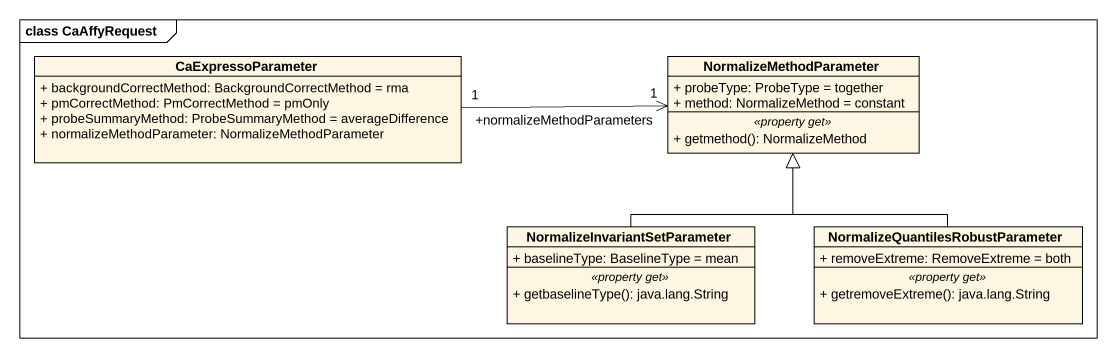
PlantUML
@startuml
mainframe class CaAffyRequest
hide circle
hide empty members
skinparam classAttributeIconSize 0
class CaExpressoParameter {
  + backgroundCorrectMethod: BackgroundCorrectMethod = rma
  + pmCorrectMethod: PmCorrectMethod = pmOnly
  + probeSummaryMethod: ProbeSummaryMethod = averageDifference
  + normalizeMethodParameter: NormalizeMethodParameter
}
class NormalizeMethodParameter {
  + probeType: ProbeType = together
  + method: NormalizeMethod = constant
  .. <<property get>> ..
  + getmethod(): NormalizeMethod
}
class "NormalizeInvariantSetParameter" as NormalizeInvariantSetParamet {
  + baselineType: BaselineType = mean
  .. <<property get>> ..
  + getbaselineType(): java.lang.String
}
class "NormalizeQuantilesRobustParameter" as NormalizeQuantilesRobustPara {
  + removeExtreme: RemoveExtreme = both
  .. <<property get>> ..
  + getremoveExtreme(): java.lang.String
}
CaExpressoParameter "1" -right-> "+normalizeMethodParameters\n1" NormalizeMethodParameter
NormalizeInvariantSetParamet -up-|> NormalizeMethodParameter
NormalizeQuantilesRobustPara -up-|> NormalizeMethodParameter
@enduml
